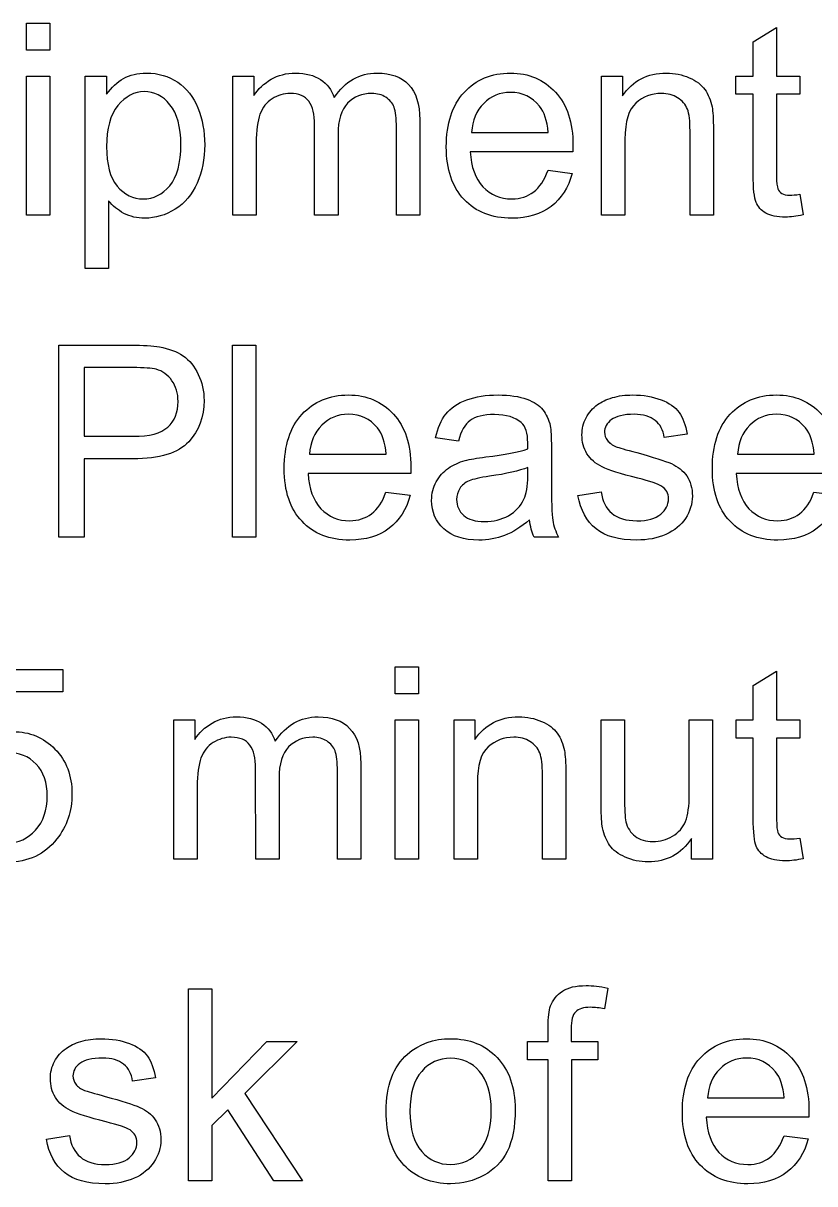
# Model space of a CAD drawing. Extents: x -45 to 645, y -160 to 467.
# Drawn here: x 367.45 to 372.66, y 125.2 to 132.83 of the extents above; entities that cross this region are included whole.
import ezdxf

# ---------------------------------------------------------------- set-up
doc = ezdxf.new("R2010")
doc.units = 0
doc.layers.add('layer 1', color=7, linetype='Continuous')

msp = doc.modelspace()

# ---------------------------------------------------------------- linework, layer by layer
at = {"layer": 'layer 1', "color": 7, "true_color": 0xffffff}
for points, knots in [([(367.6294, 132.6523), (367.6294, 132.6523), (367.6294, 132.8287), (367.6294, 132.8287), (367.6294, 132.8287), (367.4757, 132.8287), (367.4757, 132.8287), (367.4757, 132.8287), (367.4757, 132.6523), (367.4757, 132.6523), (367.4757, 132.6523), (367.6294, 132.6523), (367.6294, 132.6523)], [0, 0, 0, 0, 0.25, 0.25, 0.25, 0.5, 0.5, 0.5, 0.75, 0.75, 0.75, 1, 1, 1, 1]), ([(372.4976, 131.6981), (372.4749, 131.6981), (372.4575, 131.7015), (372.4452, 131.7086), (372.4331, 131.7175), (372.4243, 131.7262), (372.419, 131.7403), (372.4139, 131.7528), (372.4103, 131.7809), (372.4103, 131.825), (372.4103, 131.825), (372.4103, 132.3612), (372.4103, 132.3612), (372.4103, 132.3612), (372.564, 132.3612), (372.564, 132.3612), (372.564, 132.3612), (372.564, 132.4813), (372.564, 132.4813), (372.564, 132.4813), (372.4103, 132.4813), (372.4103, 132.4813), (372.4103, 132.4813), (372.4103, 132.8006), (372.4103, 132.8006), (372.4103, 132.8006), (372.2567, 132.7071), (372.2567, 132.7071), (372.2567, 132.7071), (372.2567, 132.4813), (372.2567, 132.4813), (372.2567, 132.4813), (372.1433, 132.4813), (372.1433, 132.4813), (372.1433, 132.4813), (372.1433, 132.3612), (372.1433, 132.3612), (372.1433, 132.3612), (372.2567, 132.3612), (372.2567, 132.3612), (372.2567, 132.3612), (372.2567, 131.834), (372.2567, 131.834), (372.2567, 131.7403), (372.2636, 131.6803), (372.2759, 131.6504), (372.2881, 131.6222), (372.309, 131.5974), (372.3405, 131.5798), (372.3702, 131.5623), (372.4138, 131.5533), (372.4697, 131.5533), (372.5029, 131.5534), (372.5413, 131.5586), (372.5849, 131.5675), (372.5849, 131.5675), (372.564, 131.7034), (372.564, 131.7034), (372.536, 131.6998), (372.5133, 131.698), (372.4976, 131.6981)], [0, 0, 0, 0, 0.05, 0.05, 0.05, 0.1, 0.1, 0.1, 0.15, 0.15, 0.15, 0.2, 0.2, 0.2, 0.25, 0.25, 0.25, 0.3, 0.3, 0.3, 0.35, 0.35, 0.35, 0.4, 0.4, 0.4, 0.45, 0.45, 0.45, 0.5, 0.5, 0.5, 0.55, 0.55, 0.55, 0.6, 0.6, 0.6, 0.65, 0.65, 0.65, 0.7, 0.7, 0.7, 0.75, 0.75, 0.75, 0.8, 0.8, 0.8, 0.85, 0.85, 0.85, 0.9, 0.9, 0.9, 0.95, 0.95, 0.95, 1, 1, 1, 1]), ([(368.0171, 131.2149), (368.0171, 131.2149), (368.0171, 131.6609), (368.0171, 131.6609), (368.0433, 131.6276), (368.0764, 131.601), (368.1166, 131.578), (368.1585, 131.557), (368.2039, 131.5463), (368.2545, 131.5463), (368.3244, 131.5464), (368.3907, 131.5657), (368.4553, 131.6063), (368.5182, 131.6451), (368.5653, 131.7033), (368.5985, 131.7774), (368.6317, 131.8532), (368.6492, 131.9361), (368.6492, 132.0296), (368.6492, 132.1179), (368.6334, 132.1972), (368.6037, 132.2712), (368.5741, 132.3436), (368.5287, 132.4), (368.471, 132.4406), (368.4117, 132.4813), (368.3436, 132.5006), (368.265, 132.5006), (368.2074, 132.5007), (368.1567, 132.4882), (368.1148, 132.4653), (368.0729, 132.4424), (368.0362, 132.4071), (368.0031, 132.3612), (368.0031, 132.3612), (368.0031, 132.4813), (368.0031, 132.4813), (368.0031, 132.4813), (367.8634, 132.4813), (367.8634, 132.4813), (367.8634, 132.4813), (367.8634, 131.2149), (367.8634, 131.2149), (367.8634, 131.2149), (368.0171, 131.2149), (368.0171, 131.2149)], [0, 0, 0, 0, 0.066667, 0.066667, 0.066667, 0.133333, 0.133333, 0.133333, 0.2, 0.2, 0.2, 0.266667, 0.266667, 0.266667, 0.333333, 0.333333, 0.333333, 0.4, 0.4, 0.4, 0.466667, 0.466667, 0.466667, 0.533333, 0.533333, 0.533333, 0.6, 0.6, 0.6, 0.666667, 0.666667, 0.666667, 0.733333, 0.733333, 0.733333, 0.8, 0.8, 0.8, 0.866667, 0.866667, 0.866667, 0.933333, 0.933333, 0.933333, 1, 1, 1, 1]), ([(368.9879, 131.5657), (368.9879, 131.5657), (368.9879, 132.0404), (368.9879, 132.0404), (368.9879, 132.1231), (368.9966, 132.1866), (369.0124, 132.2307), (369.0298, 132.2749), (369.056, 132.3083), (369.0927, 132.3312), (369.1294, 132.3543), (369.1695, 132.3665), (369.2114, 132.3665), (369.2691, 132.3666), (369.3092, 132.3489), (369.3337, 132.3153), (369.3599, 132.2801), (369.3721, 132.2289), (369.3721, 132.1601), (369.3721, 132.1601), (369.3721, 131.5657), (369.3721, 131.5657), (369.3721, 131.5657), (369.5257, 131.5657), (369.5257, 131.5657), (369.5257, 131.5657), (369.5257, 132.0967), (369.5257, 132.0967), (369.5257, 132.192), (369.5467, 132.2589), (369.5886, 132.303), (369.6305, 132.3454), (369.6846, 132.3665), (369.7475, 132.3665), (369.7842, 132.3666), (369.8139, 132.3577), (369.84, 132.3418), (369.8663, 132.3243), (369.8854, 132.303), (369.8942, 132.2765), (369.9047, 132.2483), (369.9099, 132.2042), (369.9099, 132.1425), (369.9099, 132.1425), (369.9099, 131.5657), (369.9099, 131.5657), (369.9099, 131.5657), (370.0636, 131.5657), (370.0636, 131.5657), (370.0636, 131.5657), (370.0636, 132.1937), (370.0636, 132.1937), (370.0636, 132.2977), (370.0391, 132.3753), (369.9902, 132.4247), (369.9413, 132.4759), (369.8732, 132.5006), (369.7824, 132.5006), (369.6672, 132.5007), (369.5729, 132.4476), (369.5013, 132.34), (369.4838, 132.3912), (369.4541, 132.43), (369.4105, 132.4582), (369.3686, 132.4864), (369.3127, 132.5006), (369.2463, 132.5006), (369.1852, 132.5007), (369.1328, 132.4864), (369.0857, 132.46), (369.0386, 132.4319), (369.0001, 132.3965), (368.9722, 132.3524), (368.9722, 132.3524), (368.9722, 132.4813), (368.9722, 132.4813), (368.9722, 132.4813), (368.8343, 132.4813), (368.8343, 132.4813), (368.8343, 132.4813), (368.8343, 131.5657), (368.8343, 131.5657), (368.8343, 131.5657), (368.9879, 131.5657), (368.9879, 131.5657)], [0, 0, 0, 0, 0.035714, 0.035714, 0.035714, 0.071429, 0.071429, 0.071429, 0.107143, 0.107143, 0.107143, 0.142857, 0.142857, 0.142857, 0.178571, 0.178571, 0.178571, 0.214286, 0.214286, 0.214286, 0.25, 0.25, 0.25, 0.285714, 0.285714, 0.285714, 0.321429, 0.321429, 0.321429, 0.357143, 0.357143, 0.357143, 0.392857, 0.392857, 0.392857, 0.428571, 0.428571, 0.428571, 0.464286, 0.464286, 0.464286, 0.5, 0.5, 0.5, 0.535714, 0.535714, 0.535714, 0.571429, 0.571429, 0.571429, 0.607143, 0.607143, 0.607143, 0.642857, 0.642857, 0.642857, 0.678571, 0.678571, 0.678571, 0.714286, 0.714286, 0.714286, 0.75, 0.75, 0.75, 0.785714, 0.785714, 0.785714, 0.821429, 0.821429, 0.821429, 0.857143, 0.857143, 0.857143, 0.892857, 0.892857, 0.892857, 0.928571, 0.928571, 0.928571, 0.964286, 0.964286, 0.964286, 1, 1, 1, 1]), ([(370.8127, 131.7193), (370.7725, 131.6893), (370.7254, 131.6733), (370.6695, 131.6733), (370.5926, 131.6734), (370.5298, 131.6997), (370.4791, 131.7527), (370.4285, 131.8074), (370.4006, 131.8832), (370.3953, 131.9837), (370.3953, 131.9837), (371.0711, 131.9838), (371.0711, 131.9838), (371.0711, 132.0015), (371.0711, 132.0155), (371.0711, 132.0243), (371.0711, 132.1761), (371.0327, 132.2924), (370.9559, 132.3753), (370.879, 132.4583), (370.7812, 132.5006), (370.6607, 132.5006), (370.535, 132.5007), (370.4337, 132.4582), (370.3552, 132.3736), (370.2766, 132.289), (370.2382, 132.1689), (370.2382, 132.0155), (370.2382, 131.8673), (370.2766, 131.7527), (370.3552, 131.6698), (370.432, 131.5869), (370.5368, 131.5463), (370.6695, 131.5463), (370.7743, 131.5464), (370.8598, 131.5727), (370.9279, 131.6239), (370.9943, 131.6752), (371.0414, 131.7474), (371.0659, 131.8409), (371.0659, 131.8409), (370.907, 131.8622), (370.907, 131.8622), (370.8843, 131.7969), (370.8528, 131.7491), (370.8127, 131.7193)], [0, 0, 0, 0, 0.066667, 0.066667, 0.066667, 0.133333, 0.133333, 0.133333, 0.2, 0.2, 0.2, 0.266667, 0.266667, 0.266667, 0.333333, 0.333333, 0.333333, 0.4, 0.4, 0.4, 0.466667, 0.466667, 0.466667, 0.533333, 0.533333, 0.533333, 0.6, 0.6, 0.6, 0.666667, 0.666667, 0.666667, 0.733333, 0.733333, 0.733333, 0.8, 0.8, 0.8, 0.866667, 0.866667, 0.866667, 0.933333, 0.933333, 0.933333, 1, 1, 1, 1]), ([(371.4134, 131.5657), (371.4134, 131.5657), (371.4134, 132.065), (371.4134, 132.065), (371.4134, 132.1832), (371.4378, 132.2624), (371.4849, 132.303), (371.5321, 132.3454), (371.588, 132.3665), (371.6526, 132.3665), (371.6945, 132.3666), (371.7294, 132.3577), (371.7591, 132.3383), (371.7906, 132.3207), (371.8115, 132.2942), (371.8237, 132.2642), (371.836, 132.2324), (371.8412, 132.1848), (371.8412, 132.1213), (371.8412, 132.1213), (371.8412, 131.5657), (371.8412, 131.5657), (371.8412, 131.5657), (371.9949, 131.5657), (371.9949, 131.5657), (371.9949, 131.5657), (371.9949, 132.1285), (371.9949, 132.1285), (371.9949, 132.1991), (371.9913, 132.2501), (371.9861, 132.2783), (371.9774, 132.3225), (371.9616, 132.3612), (371.9389, 132.393), (371.9163, 132.4247), (371.8813, 132.4512), (371.8359, 132.4706), (371.7906, 132.49), (371.7399, 132.5006), (371.6857, 132.5006), (371.56, 132.5007), (371.464, 132.4512), (371.3976, 132.3506), (371.3976, 132.3506), (371.3977, 132.4813), (371.3977, 132.4813), (371.3977, 132.4813), (371.2597, 132.4813), (371.2597, 132.4813), (371.2597, 132.4813), (371.2597, 131.5657), (371.2597, 131.5657), (371.2597, 131.5657), (371.4134, 131.5657), (371.4134, 131.5657)], [0, 0, 0, 0, 0.055556, 0.055556, 0.055556, 0.111111, 0.111111, 0.111111, 0.166667, 0.166667, 0.166667, 0.222222, 0.222222, 0.222222, 0.277778, 0.277778, 0.277778, 0.333333, 0.333333, 0.333333, 0.388889, 0.388889, 0.388889, 0.444444, 0.444444, 0.444444, 0.5, 0.5, 0.5, 0.555556, 0.555556, 0.555556, 0.611111, 0.611111, 0.611111, 0.666667, 0.666667, 0.666667, 0.722222, 0.722222, 0.722222, 0.777778, 0.777778, 0.777778, 0.833333, 0.833333, 0.833333, 0.888889, 0.888889, 0.888889, 0.944444, 0.944444, 0.944444, 1, 1, 1, 1]), ([(367.6294, 131.5657), (367.6294, 131.5657), (367.6294, 132.4813), (367.6294, 132.4813), (367.6294, 132.4813), (367.4757, 132.4813), (367.4757, 132.4813), (367.4757, 132.4813), (367.4757, 131.5657), (367.4757, 131.5657), (367.4757, 131.5657), (367.6294, 131.5657), (367.6294, 131.5657)], [0, 0, 0, 0, 0.25, 0.25, 0.25, 0.5, 0.5, 0.5, 0.75, 0.75, 0.75, 1, 1, 1, 1]), ([(368.0782, 132.2872), (368.1288, 132.3489), (368.1864, 132.3788), (368.251, 132.3788), (368.3174, 132.3789), (368.3733, 132.3506), (368.4204, 132.2924), (368.4676, 132.2342), (368.492, 132.1478), (368.492, 132.0314), (368.492, 131.908), (368.4676, 131.8179), (368.4187, 131.7597), (368.3715, 131.7016), (368.3121, 131.6733), (368.244, 131.6733), (368.1777, 131.6734), (368.1201, 131.7015), (368.0729, 131.758), (368.0258, 131.8145), (368.0031, 131.9008), (368.0031, 132.0172), (368.0031, 132.1356), (368.0275, 132.2254), (368.0782, 132.2872)], [0, 0, 0, 0, 0.125, 0.125, 0.125, 0.25, 0.25, 0.25, 0.375, 0.375, 0.375, 0.5, 0.5, 0.5, 0.625, 0.625, 0.625, 0.75, 0.75, 0.75, 0.875, 0.875, 0.875, 1, 1, 1, 1]), ([(370.4844, 132.3013), (370.5316, 132.3489), (370.5909, 132.3736), (370.6607, 132.3736), (370.7393, 132.3737), (370.8022, 132.3436), (370.8511, 132.2836), (370.8825, 132.2449), (370.9017, 132.1883), (370.9087, 132.1107), (370.9087, 132.1107), (370.4041, 132.1108), (370.4041, 132.1108), (370.4093, 132.1902), (370.4355, 132.2536), (370.4844, 132.3013)], [0, 0, 0, 0, 0.2, 0.2, 0.2, 0.4, 0.4, 0.4, 0.6, 0.6, 0.6, 0.8, 0.8, 0.8, 1, 1, 1, 1]), ([(367.8555, 129.449), (367.8555, 129.449), (367.8555, 129.9641), (367.8555, 129.9641), (367.8555, 129.9641), (368.1768, 129.9641), (368.1768, 129.9641), (368.3531, 129.9641), (368.4753, 130.0011), (368.5434, 130.0751), (368.6116, 130.1492), (368.6447, 130.2409), (368.6447, 130.3468), (368.6447, 130.4104), (368.6325, 130.4667), (368.6063, 130.5196), (368.5819, 130.5709), (368.5487, 130.6114), (368.5068, 130.6413), (368.4649, 130.6697), (368.4142, 130.689), (368.3514, 130.6996), (368.3077, 130.7084), (368.2449, 130.7119), (368.161, 130.7119), (368.161, 130.7119), (367.6896, 130.712), (367.6896, 130.712), (367.6896, 130.712), (367.6896, 129.449), (367.6896, 129.449), (367.6896, 129.449), (367.8555, 129.449), (367.8555, 129.449)], [0, 0, 0, 0, 0.090909, 0.090909, 0.090909, 0.181818, 0.181818, 0.181818, 0.272727, 0.272727, 0.272727, 0.363636, 0.363636, 0.363636, 0.454545, 0.454545, 0.454545, 0.545455, 0.545455, 0.545455, 0.636364, 0.636364, 0.636364, 0.727273, 0.727273, 0.727273, 0.818182, 0.818182, 0.818182, 0.909091, 0.909091, 0.909091, 1, 1, 1, 1]), ([(368.9851, 129.449), (368.9851, 129.449), (368.9851, 130.712), (368.9851, 130.712), (368.9851, 130.712), (368.8314, 130.712), (368.8314, 130.712), (368.8314, 130.712), (368.8314, 129.449), (368.8314, 129.449), (368.8314, 129.449), (368.9851, 129.449), (368.9851, 129.449)], [0, 0, 0, 0, 0.25, 0.25, 0.25, 0.5, 0.5, 0.5, 0.75, 0.75, 0.75, 1, 1, 1, 1]), ([(367.8555, 130.5638), (367.8555, 130.5638), (368.175, 130.5638), (368.175, 130.5638), (368.2501, 130.5638), (368.3025, 130.5602), (368.3287, 130.5532), (368.3723, 130.541), (368.4072, 130.5161), (368.4334, 130.4773), (368.4596, 130.4404), (368.4736, 130.3944), (368.4736, 130.3415), (368.4736, 130.2693), (368.4509, 130.2127), (368.4055, 130.1722), (368.3619, 130.1316), (368.285, 130.1122), (368.1785, 130.1122), (368.1785, 130.1122), (367.8555, 130.1123), (367.8555, 130.1123), (367.8555, 130.1123), (367.8555, 130.5638), (367.8555, 130.5638)], [0, 0, 0, 0, 0.125, 0.125, 0.125, 0.25, 0.25, 0.25, 0.375, 0.375, 0.375, 0.5, 0.5, 0.5, 0.625, 0.625, 0.625, 0.75, 0.75, 0.75, 0.875, 0.875, 0.875, 1, 1, 1, 1]), ([(369.7467, 129.6026), (369.7065, 129.5726), (369.6593, 129.5566), (369.6035, 129.5566), (369.5266, 129.5567), (369.4638, 129.583), (369.4131, 129.6359), (369.3625, 129.6907), (369.3345, 129.7665), (369.3293, 129.867), (369.3293, 129.867), (370.0051, 129.8671), (370.0051, 129.8671), (370.0051, 129.8847), (370.0051, 129.8987), (370.0051, 129.9076), (370.0051, 130.0594), (369.9667, 130.1757), (369.8898, 130.2586), (369.813, 130.3415), (369.7152, 130.3838), (369.5947, 130.3838), (369.469, 130.384), (369.3677, 130.3415), (369.2891, 130.2568), (369.2106, 130.1723), (369.1721, 130.0522), (369.1721, 129.8987), (369.1722, 129.7506), (369.2106, 129.6359), (369.2891, 129.553), (369.366, 129.4702), (369.4707, 129.4296), (369.6035, 129.4296), (369.7083, 129.4297), (369.7938, 129.456), (369.8619, 129.5072), (369.9283, 129.5585), (369.9754, 129.6306), (369.9998, 129.7241), (369.9998, 129.7241), (369.841, 129.7454), (369.841, 129.7454), (369.8182, 129.6801), (369.7868, 129.6324), (369.7467, 129.6026)], [0, 0, 0, 0, 0.066667, 0.066667, 0.066667, 0.133333, 0.133333, 0.133333, 0.2, 0.2, 0.2, 0.266667, 0.266667, 0.266667, 0.333333, 0.333333, 0.333333, 0.4, 0.4, 0.4, 0.466667, 0.466667, 0.466667, 0.533333, 0.533333, 0.533333, 0.6, 0.6, 0.6, 0.666667, 0.666667, 0.666667, 0.733333, 0.733333, 0.733333, 0.8, 0.8, 0.8, 0.866667, 0.866667, 0.866667, 0.933333, 0.933333, 0.933333, 1, 1, 1, 1]), ([(370.8156, 129.449), (370.8156, 129.449), (370.9763, 129.449), (370.9763, 129.449), (370.9571, 129.4843), (370.9448, 129.5213), (370.9379, 129.5601), (370.9327, 129.5972), (370.9291, 129.6888), (370.9291, 129.8317), (370.9291, 129.8317), (370.9291, 130.0381), (370.9291, 130.0381), (370.9291, 130.107), (370.9274, 130.1545), (370.9221, 130.181), (370.9117, 130.2235), (370.896, 130.2586), (370.8733, 130.2868), (370.8506, 130.3151), (370.8156, 130.338), (370.7667, 130.3556), (370.7179, 130.3751), (370.655, 130.3838), (370.5781, 130.3838), (370.4996, 130.384), (370.4315, 130.3732), (370.3721, 130.3521), (370.3127, 130.3292), (370.2673, 130.2992), (370.2359, 130.2586), (370.2045, 130.2199), (370.1818, 130.1669), (370.1678, 130.1016), (370.1678, 130.1016), (370.318, 130.0806), (370.318, 130.0806), (370.3337, 130.1459), (370.3599, 130.1916), (370.3948, 130.2162), (370.4297, 130.2427), (370.4821, 130.2551), (370.5554, 130.2551), (370.6323, 130.2552), (370.6917, 130.2374), (370.7301, 130.2021), (370.7598, 130.1776), (370.7737, 130.1333), (370.7737, 130.0698), (370.7737, 130.0647), (370.7737, 130.0504), (370.7737, 130.0293), (370.7144, 130.0082), (370.6236, 129.9905), (370.4978, 129.9764), (370.4385, 129.9695), (370.3931, 129.9605), (370.3616, 129.9534), (370.3215, 129.9411), (370.2848, 129.9252), (370.2516, 129.9023), (370.2184, 129.8794), (370.1922, 129.8494), (370.1713, 129.8123), (370.1521, 129.7772), (370.1416, 129.7347), (370.1416, 129.6906), (370.1416, 129.6149), (370.1678, 129.5513), (370.2219, 129.5036), (370.2761, 129.4543), (370.3529, 129.4296), (370.4524, 129.4296), (370.5118, 129.4297), (370.5694, 129.4401), (370.6218, 129.4596), (370.6742, 129.4807), (370.7283, 129.5142), (370.7859, 129.5636), (370.7912, 129.5196), (370.7999, 129.4825), (370.8156, 129.449)], [0, 0, 0, 0, 0.037037, 0.037037, 0.037037, 0.074074, 0.074074, 0.074074, 0.111111, 0.111111, 0.111111, 0.148148, 0.148148, 0.148148, 0.185185, 0.185185, 0.185185, 0.222222, 0.222222, 0.222222, 0.259259, 0.259259, 0.259259, 0.296296, 0.296296, 0.296296, 0.333333, 0.333333, 0.333333, 0.37037, 0.37037, 0.37037, 0.407407, 0.407407, 0.407407, 0.444444, 0.444444, 0.444444, 0.481481, 0.481481, 0.481481, 0.518519, 0.518519, 0.518519, 0.555556, 0.555556, 0.555556, 0.592593, 0.592593, 0.592593, 0.62963, 0.62963, 0.62963, 0.666667, 0.666667, 0.666667, 0.703704, 0.703704, 0.703704, 0.740741, 0.740741, 0.740741, 0.777778, 0.777778, 0.777778, 0.814815, 0.814815, 0.814815, 0.851852, 0.851852, 0.851852, 0.888889, 0.888889, 0.888889, 0.925926, 0.925926, 0.925926, 0.962963, 0.962963, 0.962963, 1, 1, 1, 1]), ([(371.2228, 129.5037), (371.284, 129.4543), (371.373, 129.4296), (371.4917, 129.4296), (371.5634, 129.4297), (371.6262, 129.4419), (371.6821, 129.4666), (371.7397, 129.4914), (371.7816, 129.5266), (371.8113, 129.5724), (371.841, 129.6184), (371.8567, 129.6659), (371.8567, 129.7188), (371.8567, 129.7718), (371.8445, 129.8158), (371.82, 129.8511), (371.7956, 129.8865), (371.7606, 129.9129), (371.7187, 129.9323), (371.6751, 129.95), (371.6, 129.9746), (371.4917, 130.0046), (371.4167, 130.024), (371.3712, 130.0381), (371.3555, 130.0434), (371.3293, 130.054), (371.3101, 130.0681), (371.2979, 130.084), (371.2857, 130.1016), (371.2787, 130.1192), (371.2787, 130.1386), (371.2787, 130.1705), (371.2944, 130.1986), (371.3241, 130.2216), (371.3538, 130.2445), (371.4044, 130.2568), (371.4743, 130.2568), (371.5336, 130.257), (371.579, 130.2427), (371.6122, 130.2162), (371.6454, 130.1899), (371.6646, 130.1527), (371.6716, 130.1051), (371.6716, 130.1051), (371.8218, 130.1264), (371.8218, 130.1264), (371.8113, 130.1864), (371.7938, 130.2339), (371.7694, 130.2692), (371.7432, 130.3046), (371.703, 130.3327), (371.6506, 130.3521), (371.5965, 130.3733), (371.5336, 130.3838), (371.4638, 130.3838), (371.4167, 130.384), (371.3712, 130.3785), (371.3311, 130.3662), (371.2892, 130.3538), (371.2577, 130.338), (371.2333, 130.3203), (371.2019, 130.2975), (371.1757, 130.2692), (371.1582, 130.2339), (371.139, 130.1987), (371.1303, 130.1616), (371.1303, 130.121), (371.1303, 130.077), (371.1407, 130.0346), (371.1634, 129.9975), (371.1862, 129.9623), (371.2193, 129.9323), (371.263, 129.9111), (371.3067, 129.8901), (371.3835, 129.8652), (371.497, 129.837), (371.5791, 129.8159), (371.6314, 129.7982), (371.6541, 129.7841), (371.6839, 129.7649), (371.6995, 129.7365), (371.6995, 129.7012), (371.6995, 129.6625), (371.6821, 129.6289), (371.6489, 129.6007), (371.614, 129.5708), (371.5616, 129.5566), (371.4917, 129.5566), (371.4202, 129.5567), (371.366, 129.5724), (371.3276, 129.6059), (371.2892, 129.6379), (371.2647, 129.6853), (371.256, 129.7471), (371.256, 129.7471), (371.1041, 129.7224), (371.1041, 129.7224), (371.1216, 129.6254), (371.16, 129.553), (371.2228, 129.5037)], [0, 0, 0, 0, 0.030303, 0.030303, 0.030303, 0.060606, 0.060606, 0.060606, 0.090909, 0.090909, 0.090909, 0.121212, 0.121212, 0.121212, 0.151515, 0.151515, 0.151515, 0.181818, 0.181818, 0.181818, 0.212121, 0.212121, 0.212121, 0.242424, 0.242424, 0.242424, 0.272727, 0.272727, 0.272727, 0.30303, 0.30303, 0.30303, 0.333333, 0.333333, 0.333333, 0.363636, 0.363636, 0.363636, 0.393939, 0.393939, 0.393939, 0.424242, 0.424242, 0.424242, 0.454545, 0.454545, 0.454545, 0.484848, 0.484848, 0.484848, 0.515152, 0.515152, 0.515152, 0.545455, 0.545455, 0.545455, 0.575758, 0.575758, 0.575758, 0.606061, 0.606061, 0.606061, 0.636364, 0.636364, 0.636364, 0.666667, 0.666667, 0.666667, 0.69697, 0.69697, 0.69697, 0.727273, 0.727273, 0.727273, 0.757576, 0.757576, 0.757576, 0.787879, 0.787879, 0.787879, 0.818182, 0.818182, 0.818182, 0.848485, 0.848485, 0.848485, 0.878788, 0.878788, 0.878788, 0.909091, 0.909091, 0.909091, 0.939394, 0.939394, 0.939394, 0.969697, 0.969697, 0.969697, 1, 1, 1, 1]), ([(372.5623, 129.6026), (372.5222, 129.5726), (372.475, 129.5566), (372.4191, 129.5566), (372.3423, 129.5567), (372.2794, 129.583), (372.2288, 129.6359), (372.1783, 129.6907), (372.1503, 129.7665), (372.1451, 129.867), (372.1451, 129.867), (372.8208, 129.8671), (372.8208, 129.8671), (372.8208, 129.8847), (372.8208, 129.8987), (372.8208, 129.9076), (372.8208, 130.0594), (372.7823, 130.1757), (372.7055, 130.2586), (372.6287, 130.3415), (372.5309, 130.3838), (372.4104, 130.3838), (372.2847, 130.384), (372.1835, 130.3415), (372.1049, 130.2568), (372.0264, 130.1723), (371.9879, 130.0522), (371.9879, 129.8987), (371.988, 129.7506), (372.0263, 129.6359), (372.1049, 129.553), (372.1818, 129.4702), (372.2864, 129.4296), (372.4191, 129.4296), (372.5239, 129.4297), (372.6095, 129.456), (372.6776, 129.5072), (372.744, 129.5585), (372.7911, 129.6306), (372.8155, 129.7241), (372.8155, 129.7241), (372.6566, 129.7454), (372.6566, 129.7454), (372.6339, 129.6801), (372.6025, 129.6324), (372.5623, 129.6026)], [0, 0, 0, 0, 0.066667, 0.066667, 0.066667, 0.133333, 0.133333, 0.133333, 0.2, 0.2, 0.2, 0.266667, 0.266667, 0.266667, 0.333333, 0.333333, 0.333333, 0.4, 0.4, 0.4, 0.466667, 0.466667, 0.466667, 0.533333, 0.533333, 0.533333, 0.6, 0.6, 0.6, 0.666667, 0.666667, 0.666667, 0.733333, 0.733333, 0.733333, 0.8, 0.8, 0.8, 0.866667, 0.866667, 0.866667, 0.933333, 0.933333, 0.933333, 1, 1, 1, 1]), ([(369.4184, 130.1846), (369.4655, 130.2322), (369.5249, 130.2568), (369.5947, 130.2568), (369.6733, 130.257), (369.7362, 130.2268), (369.7851, 130.1669), (369.8165, 130.1282), (369.8357, 130.0716), (369.8427, 129.994), (369.8427, 129.994), (369.3381, 129.9941), (369.3381, 129.9941), (369.3433, 130.0734), (369.3695, 130.1369), (369.4184, 130.1846)], [0, 0, 0, 0, 0.2, 0.2, 0.2, 0.4, 0.4, 0.4, 0.6, 0.6, 0.6, 0.8, 0.8, 0.8, 1, 1, 1, 1]), ([(372.2341, 130.1846), (372.2812, 130.2322), (372.3406, 130.2568), (372.4104, 130.2568), (372.489, 130.257), (372.5518, 130.2268), (372.6007, 130.1669), (372.6322, 130.1282), (372.6514, 130.0716), (372.6584, 129.994), (372.6584, 129.994), (372.1539, 129.9941), (372.1539, 129.9941), (372.1591, 130.0734), (372.1852, 130.1369), (372.2341, 130.1846)], [0, 0, 0, 0, 0.2, 0.2, 0.2, 0.4, 0.4, 0.4, 0.6, 0.6, 0.6, 0.8, 0.8, 0.8, 1, 1, 1, 1]), ([(370.7737, 129.8512), (370.7737, 129.7823), (370.765, 129.7312), (370.7475, 129.6977), (370.7266, 129.652), (370.6934, 129.6165), (370.6462, 129.5901), (370.6009, 129.5637), (370.5485, 129.5513), (370.4891, 129.5513), (370.428, 129.5514), (370.3826, 129.5654), (370.3529, 129.5918), (370.3215, 129.6202), (370.3057, 129.6536), (370.3057, 129.6959), (370.3058, 129.7224), (370.3127, 129.7471), (370.3267, 129.7682), (370.3407, 129.7913), (370.3616, 129.807), (370.3878, 129.8194), (370.4141, 129.83), (370.4594, 129.8406), (370.5223, 129.8494), (370.6341, 129.8653), (370.7178, 129.8846), (370.7737, 129.9076), (370.7737, 129.9076), (370.7737, 129.8512), (370.7737, 129.8512)], [0, 0, 0, 0, 0.1, 0.1, 0.1, 0.2, 0.2, 0.2, 0.3, 0.3, 0.3, 0.4, 0.4, 0.4, 0.5, 0.5, 0.5, 0.6, 0.6, 0.6, 0.7, 0.7, 0.7, 0.8, 0.8, 0.8, 0.9, 0.9, 0.9, 1, 1, 1, 1]), ([(367.0703, 127.4081), (367.1436, 127.3428), (367.2361, 127.3111), (367.3496, 127.3111), (367.4876, 127.3111), (367.5976, 127.3622), (367.6762, 127.4645), (367.7425, 127.5474), (367.7757, 127.6462), (367.7757, 127.7609), (367.7757, 127.8808), (367.739, 127.9796), (367.6639, 128.0554), (367.5889, 128.1313), (367.4963, 128.1701), (367.388, 128.1701), (367.306, 128.1701), (367.2274, 128.1436), (367.1523, 128.0907), (367.1523, 128.0907), (367.2187, 128.4312), (367.2187, 128.4312), (367.2187, 128.4312), (367.7163, 128.4312), (367.7163, 128.4312), (367.7163, 128.4312), (367.7163, 128.5793), (367.7163, 128.5793), (367.7163, 128.5793), (367.0965, 128.5793), (367.0965, 128.5793), (367.0965, 128.5793), (366.976, 127.9302), (366.976, 127.9302), (366.976, 127.9302), (367.1209, 127.9091), (367.1209, 127.9091), (367.1436, 127.9461), (367.175, 127.976), (367.2134, 127.999), (367.2536, 128.022), (367.2972, 128.0325), (367.3479, 128.0325), (367.4282, 128.0325), (367.4928, 128.0078), (367.54, 127.9566), (367.5889, 127.9055), (367.6133, 127.8349), (367.6133, 127.7467), (367.6133, 127.6533), (367.5871, 127.5792), (367.5365, 127.5227), (367.4859, 127.4664), (367.423, 127.4381), (367.3496, 127.4381), (367.2868, 127.4381), (367.2344, 127.4575), (367.1907, 127.498), (367.1489, 127.5369), (367.1209, 127.5968), (367.1087, 127.6762), (367.1087, 127.6762), (366.948, 127.6639), (366.948, 127.6639), (366.9585, 127.5581), (366.9986, 127.4716), (367.0703, 127.4081)], [0, 0, 0, 0, 0.045455, 0.045455, 0.045455, 0.090909, 0.090909, 0.090909, 0.136364, 0.136364, 0.136364, 0.181818, 0.181818, 0.181818, 0.227273, 0.227273, 0.227273, 0.272727, 0.272727, 0.272727, 0.318182, 0.318182, 0.318182, 0.363636, 0.363636, 0.363636, 0.409091, 0.409091, 0.409091, 0.454545, 0.454545, 0.454545, 0.5, 0.5, 0.5, 0.545455, 0.545455, 0.545455, 0.590909, 0.590909, 0.590909, 0.636364, 0.636364, 0.636364, 0.681818, 0.681818, 0.681818, 0.727273, 0.727273, 0.727273, 0.772727, 0.772727, 0.772727, 0.818182, 0.818182, 0.818182, 0.863636, 0.863636, 0.863636, 0.909091, 0.909091, 0.909091, 0.954545, 0.954545, 0.954545, 1, 1, 1, 1]), ([(370.0544, 128.4189), (370.0544, 128.4189), (370.0544, 128.5952), (370.0544, 128.5952), (370.0544, 128.5952), (369.9008, 128.5952), (369.9008, 128.5952), (369.9008, 128.5952), (369.9008, 128.4189), (369.9008, 128.4189), (369.9008, 128.4189), (370.0544, 128.4189), (370.0544, 128.4189)], [0, 0, 0, 0, 0.25, 0.25, 0.25, 0.5, 0.5, 0.5, 0.75, 0.75, 0.75, 1, 1, 1, 1]), ([(372.4982, 127.4646), (372.4755, 127.4646), (372.458, 127.468), (372.4458, 127.4751), (372.4336, 127.4839), (372.4248, 127.4927), (372.4196, 127.5069), (372.4143, 127.5193), (372.4109, 127.5474), (372.4109, 127.5915), (372.4109, 127.5915), (372.4109, 128.1278), (372.4109, 128.1278), (372.4109, 128.1278), (372.5645, 128.1278), (372.5645, 128.1278), (372.5645, 128.1278), (372.5645, 128.2477), (372.5645, 128.2477), (372.5645, 128.2477), (372.4109, 128.2477), (372.4109, 128.2477), (372.4109, 128.2477), (372.4109, 128.567), (372.4109, 128.567), (372.4109, 128.567), (372.2572, 128.4735), (372.2572, 128.4735), (372.2572, 128.4735), (372.2572, 128.2477), (372.2572, 128.2477), (372.2572, 128.2477), (372.1438, 128.2477), (372.1438, 128.2477), (372.1438, 128.2477), (372.1438, 128.1278), (372.1438, 128.1278), (372.1438, 128.1278), (372.2572, 128.1278), (372.2572, 128.1278), (372.2572, 128.1278), (372.2572, 127.6004), (372.2572, 127.6004), (372.2572, 127.5069), (372.2642, 127.4469), (372.2764, 127.4169), (372.2886, 127.3887), (372.3096, 127.364), (372.341, 127.3463), (372.3707, 127.3288), (372.4143, 127.3199), (372.4702, 127.3199), (372.5034, 127.3199), (372.5418, 127.3252), (372.5855, 127.334), (372.5855, 127.334), (372.5645, 127.4698), (372.5645, 127.4698), (372.5366, 127.4664), (372.5139, 127.4645), (372.4982, 127.4646)], [0, 0, 0, 0, 0.05, 0.05, 0.05, 0.1, 0.1, 0.1, 0.15, 0.15, 0.15, 0.2, 0.2, 0.2, 0.25, 0.25, 0.25, 0.3, 0.3, 0.3, 0.35, 0.35, 0.35, 0.4, 0.4, 0.4, 0.45, 0.45, 0.45, 0.5, 0.5, 0.5, 0.55, 0.55, 0.55, 0.6, 0.6, 0.6, 0.65, 0.65, 0.65, 0.7, 0.7, 0.7, 0.75, 0.75, 0.75, 0.8, 0.8, 0.8, 0.85, 0.85, 0.85, 0.9, 0.9, 0.9, 0.95, 0.95, 0.95, 1, 1, 1, 1]), ([(368.5999, 127.3322), (368.5999, 127.3322), (368.5999, 127.8068), (368.5999, 127.8068), (368.5999, 127.8896), (368.6086, 127.9531), (368.6243, 127.9972), (368.6418, 128.0413), (368.668, 128.0748), (368.7046, 128.0978), (368.7413, 128.1207), (368.7815, 128.133), (368.8234, 128.133), (368.881, 128.1331), (368.9212, 128.1154), (368.9456, 128.0819), (368.9718, 128.0466), (368.984, 127.9955), (368.984, 127.9267), (368.984, 127.9267), (368.9841, 127.3322), (368.9841, 127.3322), (368.9841, 127.3322), (369.1377, 127.3322), (369.1377, 127.3322), (369.1377, 127.3322), (369.1377, 127.8632), (369.1377, 127.8632), (369.1377, 127.9585), (369.1586, 128.0254), (369.2005, 128.0695), (369.2425, 128.1119), (369.2966, 128.133), (369.3595, 128.133), (369.3962, 128.1331), (369.4258, 128.1242), (369.452, 128.1083), (369.4782, 128.0908), (369.4974, 128.0695), (369.5061, 128.0431), (369.5166, 128.0149), (369.5218, 127.9708), (369.5218, 127.909), (369.5218, 127.909), (369.5219, 127.3322), (369.5219, 127.3322), (369.5219, 127.3322), (369.6755, 127.3322), (369.6755, 127.3322), (369.6755, 127.3322), (369.6755, 127.9602), (369.6755, 127.9602), (369.6755, 128.0643), (369.6511, 128.1419), (369.6022, 128.1912), (369.5533, 128.2425), (369.4852, 128.2671), (369.3944, 128.2671), (369.2791, 128.2672), (369.1848, 128.2142), (369.1132, 128.1066), (369.0958, 128.1577), (369.0661, 128.1965), (369.0224, 128.2248), (368.9805, 128.253), (368.9247, 128.2671), (368.8583, 128.2671), (368.7972, 128.2672), (368.7448, 128.253), (368.6977, 128.2265), (368.6505, 128.1983), (368.6121, 128.163), (368.5841, 128.1189), (368.5841, 128.1189), (368.5842, 128.2477), (368.5842, 128.2477), (368.5842, 128.2477), (368.4462, 128.2477), (368.4462, 128.2477), (368.4462, 128.2477), (368.4462, 127.3322), (368.4462, 127.3322), (368.4462, 127.3322), (368.5999, 127.3322), (368.5999, 127.3322)], [0, 0, 0, 0, 0.035714, 0.035714, 0.035714, 0.071429, 0.071429, 0.071429, 0.107143, 0.107143, 0.107143, 0.142857, 0.142857, 0.142857, 0.178571, 0.178571, 0.178571, 0.214286, 0.214286, 0.214286, 0.25, 0.25, 0.25, 0.285714, 0.285714, 0.285714, 0.321429, 0.321429, 0.321429, 0.357143, 0.357143, 0.357143, 0.392857, 0.392857, 0.392857, 0.428571, 0.428571, 0.428571, 0.464286, 0.464286, 0.464286, 0.5, 0.5, 0.5, 0.535714, 0.535714, 0.535714, 0.571429, 0.571429, 0.571429, 0.607143, 0.607143, 0.607143, 0.642857, 0.642857, 0.642857, 0.678571, 0.678571, 0.678571, 0.714286, 0.714286, 0.714286, 0.75, 0.75, 0.75, 0.785714, 0.785714, 0.785714, 0.821429, 0.821429, 0.821429, 0.857143, 0.857143, 0.857143, 0.892857, 0.892857, 0.892857, 0.928571, 0.928571, 0.928571, 0.964286, 0.964286, 0.964286, 1, 1, 1, 1]), ([(370.0544, 127.3322), (370.0544, 127.3322), (370.0544, 128.2477), (370.0544, 128.2477), (370.0544, 128.2477), (369.9008, 128.2477), (369.9008, 128.2477), (369.9008, 128.2477), (369.9008, 127.3322), (369.9008, 127.3322), (369.9008, 127.3322), (370.0544, 127.3322), (370.0544, 127.3322)], [0, 0, 0, 0, 0.25, 0.25, 0.25, 0.5, 0.5, 0.5, 0.75, 0.75, 0.75, 1, 1, 1, 1]), ([(370.4424, 127.3322), (370.4424, 127.3322), (370.4424, 127.8315), (370.4424, 127.8315), (370.4424, 127.9497), (370.4668, 128.029), (370.514, 128.0695), (370.5611, 128.1119), (370.617, 128.133), (370.6816, 128.133), (370.7235, 128.1331), (370.7584, 128.1242), (370.7881, 128.1048), (370.8196, 128.0872), (370.8405, 128.0607), (370.8527, 128.0307), (370.865, 127.999), (370.8702, 127.9514), (370.8702, 127.8879), (370.8702, 127.8879), (370.8702, 127.3322), (370.8702, 127.3322), (370.8702, 127.3322), (371.0238, 127.3322), (371.0238, 127.3322), (371.0238, 127.3322), (371.0238, 127.895), (371.0238, 127.895), (371.0238, 127.9655), (371.0203, 128.0166), (371.0151, 128.0448), (371.0064, 128.089), (370.9907, 128.1277), (370.968, 128.1595), (370.9453, 128.1913), (370.9103, 128.2177), (370.8649, 128.2371), (370.8196, 128.2566), (370.7689, 128.2671), (370.7148, 128.2671), (370.5891, 128.2672), (370.493, 128.2177), (370.4266, 128.1172), (370.4266, 128.1172), (370.4267, 128.2477), (370.4267, 128.2477), (370.4267, 128.2477), (370.2887, 128.2477), (370.2887, 128.2477), (370.2887, 128.2477), (370.2887, 127.3322), (370.2887, 127.3322), (370.2887, 127.3322), (370.4424, 127.3322), (370.4424, 127.3322)], [0, 0, 0, 0, 0.055556, 0.055556, 0.055556, 0.111111, 0.111111, 0.111111, 0.166667, 0.166667, 0.166667, 0.222222, 0.222222, 0.222222, 0.277778, 0.277778, 0.277778, 0.333333, 0.333333, 0.333333, 0.388889, 0.388889, 0.388889, 0.444444, 0.444444, 0.444444, 0.5, 0.5, 0.5, 0.555556, 0.555556, 0.555556, 0.611111, 0.611111, 0.611111, 0.666667, 0.666667, 0.666667, 0.722222, 0.722222, 0.722222, 0.777778, 0.777778, 0.777778, 0.833333, 0.833333, 0.833333, 0.888889, 0.888889, 0.888889, 0.944444, 0.944444, 0.944444, 1, 1, 1, 1]), ([(371.9898, 127.3322), (371.9898, 127.3322), (371.9898, 128.2477), (371.9898, 128.2477), (371.9898, 128.2477), (371.8362, 128.2477), (371.8362, 128.2477), (371.8362, 128.2477), (371.8362, 127.7592), (371.8362, 127.7592), (371.8362, 127.6798), (371.8274, 127.6215), (371.8117, 127.5792), (371.7942, 127.5386), (371.7663, 127.5069), (371.7261, 127.4822), (371.686, 127.4592), (371.6423, 127.4469), (371.5969, 127.4469), (371.5498, 127.4469), (371.5113, 127.4592), (371.4799, 127.4822), (371.4502, 127.5052), (371.4293, 127.5368), (371.4188, 127.5774), (371.4136, 127.6057), (371.4101, 127.6603), (371.4101, 127.7415), (371.4101, 127.7415), (371.4101, 128.2477), (371.4101, 128.2477), (371.4101, 128.2477), (371.2564, 128.2477), (371.2564, 128.2477), (371.2564, 128.2477), (371.2564, 127.6815), (371.2564, 127.6815), (371.2564, 127.6145), (371.2599, 127.5668), (371.2651, 127.5368), (371.2756, 127.491), (371.2913, 127.4522), (371.3123, 127.4222), (371.335, 127.3905), (371.3699, 127.364), (371.4153, 127.3446), (371.4625, 127.3235), (371.5113, 127.3128), (371.5655, 127.3128), (371.686, 127.3129), (371.782, 127.364), (371.8518, 127.468), (371.8518, 127.468), (371.8519, 127.3322), (371.8519, 127.3322), (371.8519, 127.3322), (371.9898, 127.3322), (371.9898, 127.3322)], [0, 0, 0, 0, 0.052632, 0.052632, 0.052632, 0.105263, 0.105263, 0.105263, 0.157895, 0.157895, 0.157895, 0.210526, 0.210526, 0.210526, 0.263158, 0.263158, 0.263158, 0.315789, 0.315789, 0.315789, 0.368421, 0.368421, 0.368421, 0.421053, 0.421053, 0.421053, 0.473684, 0.473684, 0.473684, 0.526316, 0.526316, 0.526316, 0.578947, 0.578947, 0.578947, 0.631579, 0.631579, 0.631579, 0.684211, 0.684211, 0.684211, 0.736842, 0.736842, 0.736842, 0.789474, 0.789474, 0.789474, 0.842105, 0.842105, 0.842105, 0.894737, 0.894737, 0.894737, 0.947368, 0.947368, 0.947368, 1, 1, 1, 1]), ([(368.6952, 125.2157), (368.6952, 125.2157), (368.6952, 125.5791), (368.6952, 125.5791), (368.6952, 125.5791), (368.8017, 125.6832), (368.8017, 125.6832), (368.8017, 125.6832), (369.1038, 125.2157), (369.1038, 125.2157), (369.1038, 125.2157), (369.2924, 125.2157), (369.2924, 125.2157), (369.2924, 125.2157), (368.9118, 125.7907), (368.9118, 125.7907), (368.9118, 125.7907), (369.2575, 126.1311), (369.2575, 126.1311), (369.2575, 126.1311), (369.0584, 126.1311), (369.0584, 126.1311), (369.0584, 126.1311), (368.6952, 125.759), (368.6952, 125.759), (368.6952, 125.759), (368.6952, 126.4786), (368.6952, 126.4786), (368.6952, 126.4786), (368.5416, 126.4786), (368.5416, 126.4786), (368.5416, 126.4786), (368.5416, 125.2157), (368.5416, 125.2157), (368.5416, 125.2157), (368.6952, 125.2157), (368.6952, 125.2157)], [0, 0, 0, 0, 0.083333, 0.083333, 0.083333, 0.166667, 0.166667, 0.166667, 0.25, 0.25, 0.25, 0.333333, 0.333333, 0.333333, 0.416667, 0.416667, 0.416667, 0.5, 0.5, 0.5, 0.583333, 0.583333, 0.583333, 0.666667, 0.666667, 0.666667, 0.75, 0.75, 0.75, 0.833333, 0.833333, 0.833333, 0.916667, 0.916667, 0.916667, 1, 1, 1, 1]), ([(371.0612, 125.2157), (371.0612, 125.2157), (371.0612, 126.0111), (371.0612, 126.0111), (371.0612, 126.0111), (371.2358, 126.0111), (371.2358, 126.0111), (371.2358, 126.0111), (371.2358, 126.1311), (371.2358, 126.1311), (371.2358, 126.1311), (371.0595, 126.1311), (371.0595, 126.1311), (371.0595, 126.1311), (371.0595, 126.2157), (371.0595, 126.2157), (371.0595, 126.2705), (371.0682, 126.3074), (371.0891, 126.3268), (371.1084, 126.3463), (371.1398, 126.3568), (371.1869, 126.3568), (371.2149, 126.3569), (371.2463, 126.3533), (371.2777, 126.348), (371.2777, 126.348), (371.3004, 126.4839), (371.3004, 126.4839), (371.248, 126.4944), (371.2009, 126.4997), (371.1572, 126.4997), (371.0909, 126.4998), (371.0385, 126.4874), (371.0018, 126.4627), (370.9634, 126.438), (370.939, 126.4045), (370.9232, 126.3657), (370.9128, 126.3357), (370.9075, 126.2898), (370.9075, 126.2281), (370.9075, 126.2281), (370.9076, 126.1311), (370.9076, 126.1311), (370.9076, 126.1311), (370.7713, 126.1311), (370.7713, 126.1311), (370.7713, 126.1311), (370.7713, 126.0111), (370.7713, 126.0111), (370.7713, 126.0111), (370.9076, 126.0111), (370.9076, 126.0111), (370.9076, 126.0111), (370.9076, 125.2157), (370.9076, 125.2157), (370.9076, 125.2157), (371.0612, 125.2157), (371.0612, 125.2157)], [0, 0, 0, 0, 0.052632, 0.052632, 0.052632, 0.105263, 0.105263, 0.105263, 0.157895, 0.157895, 0.157895, 0.210526, 0.210526, 0.210526, 0.263158, 0.263158, 0.263158, 0.315789, 0.315789, 0.315789, 0.368421, 0.368421, 0.368421, 0.421053, 0.421053, 0.421053, 0.473684, 0.473684, 0.473684, 0.526316, 0.526316, 0.526316, 0.578947, 0.578947, 0.578947, 0.631579, 0.631579, 0.631579, 0.684211, 0.684211, 0.684211, 0.736842, 0.736842, 0.736842, 0.789474, 0.789474, 0.789474, 0.842105, 0.842105, 0.842105, 0.894737, 0.894737, 0.894737, 0.947368, 0.947368, 0.947368, 1, 1, 1, 1]), ([(367.7262, 125.2705), (367.7873, 125.2211), (367.8763, 125.1963), (367.9951, 125.1963), (368.0667, 125.1963), (368.1295, 125.2086), (368.1854, 125.2333), (368.243, 125.2581), (368.2849, 125.2933), (368.3146, 125.3392), (368.3443, 125.3851), (368.36, 125.4326), (368.36, 125.4856), (368.36, 125.5386), (368.3478, 125.5826), (368.3233, 125.6179), (368.2989, 125.6532), (368.264, 125.6796), (368.2221, 125.699), (368.1785, 125.7167), (368.1033, 125.7413), (367.9951, 125.7713), (367.92, 125.7907), (367.8746, 125.8047), (367.8589, 125.81), (367.8327, 125.8206), (367.8135, 125.8347), (367.8012, 125.8506), (367.789, 125.8683), (367.782, 125.8859), (367.782, 125.9053), (367.782, 125.9371), (367.7977, 125.9652), (367.8274, 125.9882), (367.8571, 126.0111), (367.9077, 126.0235), (367.9776, 126.0235), (368.037, 126.0235), (368.0824, 126.0093), (368.1155, 125.9829), (368.1487, 125.9565), (368.1679, 125.9194), (368.1749, 125.8718), (368.1749, 125.8718), (368.3251, 125.893), (368.3251, 125.893), (368.3146, 125.953), (368.2972, 126.0005), (368.2727, 126.0358), (368.2465, 126.0712), (368.2063, 126.0993), (368.154, 126.1187), (368.0999, 126.1399), (368.037, 126.1505), (367.9671, 126.1505), (367.92, 126.1505), (367.8746, 126.1452), (367.8344, 126.1328), (367.7925, 126.1205), (367.7611, 126.1046), (367.7366, 126.087), (367.7052, 126.0641), (367.679, 126.0358), (367.6615, 126.0005), (367.6424, 125.9653), (367.6336, 125.9282), (367.6336, 125.8876), (367.6336, 125.8436), (367.6441, 125.8012), (367.6668, 125.7643), (367.6895, 125.7291), (367.7227, 125.699), (367.7663, 125.6778), (367.81, 125.6567), (367.8868, 125.632), (368.0003, 125.6038), (368.0824, 125.5826), (368.1348, 125.5649), (368.1575, 125.5508), (368.1872, 125.5315), (368.2029, 125.5032), (368.2029, 125.4679), (368.2029, 125.4292), (368.1854, 125.3956), (368.1522, 125.3674), (368.1173, 125.3374), (368.0649, 125.3233), (367.9951, 125.3233), (367.9235, 125.3233), (367.8693, 125.3392), (367.8309, 125.3727), (367.7925, 125.4045), (367.7681, 125.4521), (367.7593, 125.5138), (367.7593, 125.5138), (367.6074, 125.4891), (367.6074, 125.4891), (367.6249, 125.3921), (367.6633, 125.3198), (367.7262, 125.2705)], [0, 0, 0, 0, 0.030303, 0.030303, 0.030303, 0.060606, 0.060606, 0.060606, 0.090909, 0.090909, 0.090909, 0.121212, 0.121212, 0.121212, 0.151515, 0.151515, 0.151515, 0.181818, 0.181818, 0.181818, 0.212121, 0.212121, 0.212121, 0.242424, 0.242424, 0.242424, 0.272727, 0.272727, 0.272727, 0.30303, 0.30303, 0.30303, 0.333333, 0.333333, 0.333333, 0.363636, 0.363636, 0.363636, 0.393939, 0.393939, 0.393939, 0.424242, 0.424242, 0.424242, 0.454545, 0.454545, 0.454545, 0.484848, 0.484848, 0.484848, 0.515152, 0.515152, 0.515152, 0.545455, 0.545455, 0.545455, 0.575758, 0.575758, 0.575758, 0.606061, 0.606061, 0.606061, 0.636364, 0.636364, 0.636364, 0.666667, 0.666667, 0.666667, 0.69697, 0.69697, 0.69697, 0.727273, 0.727273, 0.727273, 0.757576, 0.757576, 0.757576, 0.787879, 0.787879, 0.787879, 0.818182, 0.818182, 0.818182, 0.848485, 0.848485, 0.848485, 0.878788, 0.878788, 0.878788, 0.909091, 0.909091, 0.909091, 0.939394, 0.939394, 0.939394, 0.969697, 0.969697, 0.969697, 1, 1, 1, 1]), ([(369.959, 125.3198), (370.0376, 125.2369), (370.1406, 125.1963), (370.2664, 125.1963), (370.3467, 125.1963), (370.4183, 125.2157), (370.4864, 125.2527), (370.5528, 125.2898), (370.6034, 125.3409), (370.6383, 125.4097), (370.6733, 125.4768), (370.6907, 125.5685), (370.6907, 125.6866), (370.6907, 125.8312), (370.6505, 125.9441), (370.5719, 126.027), (370.4934, 126.11), (370.3921, 126.1505), (370.2664, 126.1505), (370.1546, 126.1505), (370.0603, 126.1169), (369.9817, 126.0482), (369.8892, 125.9671), (369.842, 125.8418), (369.842, 125.6743), (369.8421, 125.5191), (369.8804, 125.4009), (369.959, 125.3198)], [0, 0, 0, 0, 0.111111, 0.111111, 0.111111, 0.222222, 0.222222, 0.222222, 0.333333, 0.333333, 0.333333, 0.444444, 0.444444, 0.444444, 0.555556, 0.555556, 0.555556, 0.666667, 0.666667, 0.666667, 0.777778, 0.777778, 0.777778, 0.888889, 0.888889, 0.888889, 1, 1, 1, 1]), ([(372.3651, 125.3692), (372.325, 125.3392), (372.2778, 125.3233), (372.2219, 125.3233), (372.1452, 125.3233), (372.0823, 125.3498), (372.0317, 125.4027), (371.9811, 125.4574), (371.9531, 125.5332), (371.9479, 125.6337), (371.9479, 125.6337), (372.6236, 125.6338), (372.6236, 125.6338), (372.6236, 125.6515), (372.6236, 125.6655), (372.6236, 125.6743), (372.6236, 125.826), (372.5851, 125.9423), (372.5083, 126.0252), (372.4315, 126.1082), (372.3337, 126.1505), (372.2132, 126.1505), (372.0876, 126.1505), (371.9863, 126.1081), (371.9077, 126.0235), (371.8292, 125.9388), (371.7907, 125.8188), (371.7907, 125.6655), (371.7908, 125.5173), (371.8291, 125.4027), (371.9077, 125.3198), (371.9846, 125.2369), (372.0893, 125.1963), (372.2219, 125.1963), (372.3267, 125.1963), (372.4123, 125.2228), (372.4804, 125.2739), (372.5468, 125.3251), (372.5939, 125.3974), (372.6183, 125.4909), (372.6183, 125.4909), (372.4594, 125.5121), (372.4594, 125.5121), (372.4367, 125.4468), (372.4053, 125.3991), (372.3651, 125.3692)], [0, 0, 0, 0, 0.066667, 0.066667, 0.066667, 0.133333, 0.133333, 0.133333, 0.2, 0.2, 0.2, 0.266667, 0.266667, 0.266667, 0.333333, 0.333333, 0.333333, 0.4, 0.4, 0.4, 0.466667, 0.466667, 0.466667, 0.533333, 0.533333, 0.533333, 0.6, 0.6, 0.6, 0.666667, 0.666667, 0.666667, 0.733333, 0.733333, 0.733333, 0.8, 0.8, 0.8, 0.866667, 0.866667, 0.866667, 0.933333, 0.933333, 0.933333, 1, 1, 1, 1]), ([(370.0761, 125.9353), (370.1267, 125.9935), (370.1895, 126.0217), (370.2664, 126.0217), (370.3432, 126.0217), (370.4061, 125.9935), (370.4567, 125.9353), (370.5074, 125.8771), (370.5335, 125.7906), (370.5335, 125.6778), (370.5336, 125.5579), (370.5073, 125.4697), (370.4567, 125.4115), (370.4061, 125.3533), (370.3432, 125.3233), (370.2664, 125.3233), (370.1896, 125.3233), (370.1267, 125.3515), (370.076, 125.4097), (370.0254, 125.468), (369.9992, 125.5561), (369.9992, 125.6725), (369.9992, 125.7889), (370.0254, 125.877), (370.0761, 125.9353)], [0, 0, 0, 0, 0.125, 0.125, 0.125, 0.25, 0.25, 0.25, 0.375, 0.375, 0.375, 0.5, 0.5, 0.5, 0.625, 0.625, 0.625, 0.75, 0.75, 0.75, 0.875, 0.875, 0.875, 1, 1, 1, 1]), ([(372.037, 125.9512), (372.0841, 125.9988), (372.1435, 126.0235), (372.2132, 126.0235), (372.2918, 126.0235), (372.3546, 125.9935), (372.4035, 125.9335), (372.435, 125.8947), (372.4542, 125.8382), (372.4612, 125.7607), (372.4612, 125.7607), (371.9567, 125.7608), (371.9567, 125.7608), (371.9619, 125.8401), (371.988, 125.9035), (372.037, 125.9512)], [0, 0, 0, 0, 0.2, 0.2, 0.2, 0.4, 0.4, 0.4, 0.6, 0.6, 0.6, 0.8, 0.8, 0.8, 1, 1, 1, 1])]:
    msp.add_open_spline(points, degree=3, knots=knots, dxfattribs=at)

doc.saveas('drawing.dxf')
